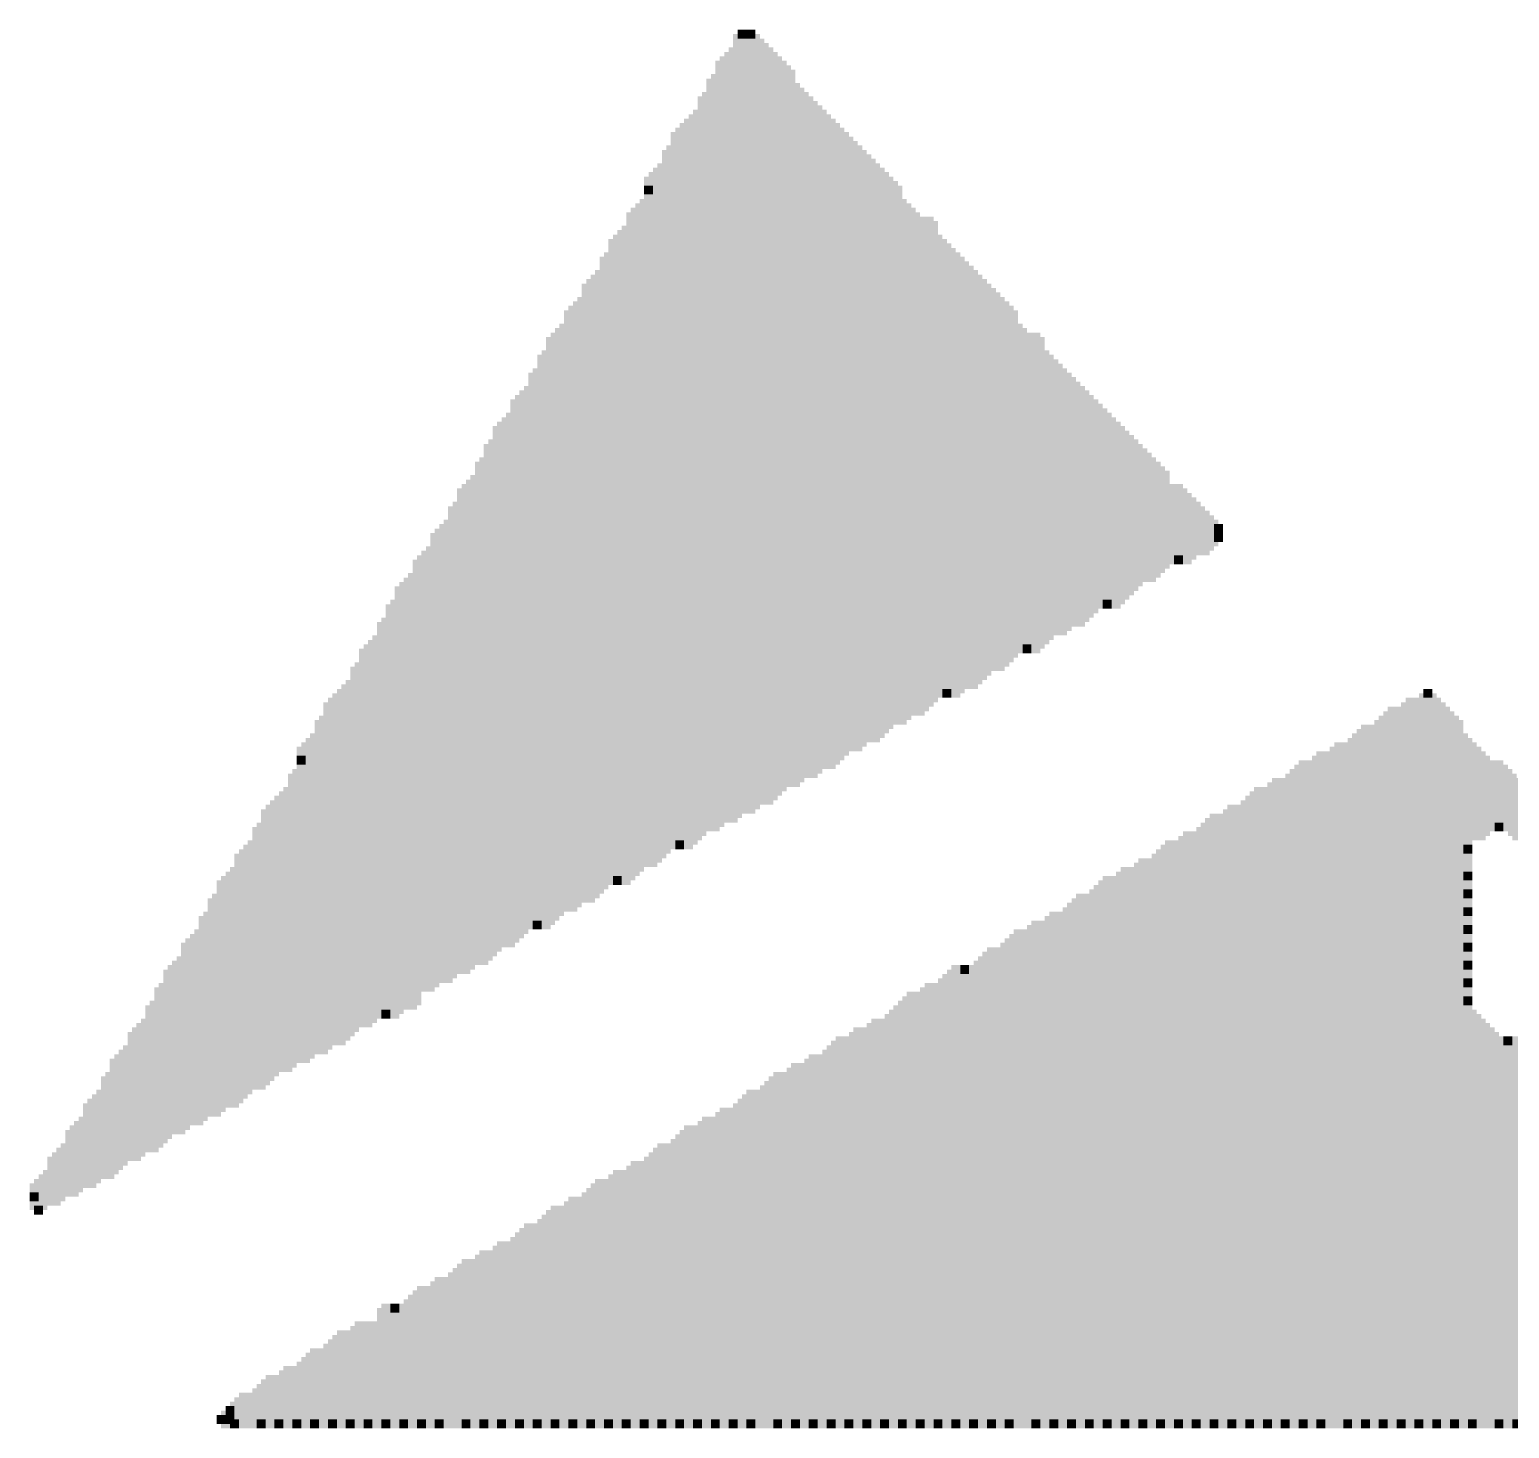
# Model space of a CAD drawing. Extents: x 0 to 100, y -6 to 78.
# Drawn here: x 29.502 to 33.723, y 28.232 to 32.22 of the extents above; entities that cross this region are included whole.
import ezdxf

# ---------------------------------------------------------------- set-up
doc = ezdxf.new("R2010")
doc.units = 0
doc.layers.add('PG_SILKSCREEN_BOTTOM', color=3, linetype='CONTINUOUS')

msp = doc.modelspace()

# ---------------------------------------------------------------- linework, layer by layer
at = {"layer": 'PG_SILKSCREEN_BOTTOM', "const_width": 0.0254}
for points in [[(31.5722, 32.2072), (31.5214, 32.2072)], [(31.5214, 32.2072), (31.5214, 29.972)], [(31.5468, 29.9974), (31.5468, 32.2072)], [(31.5722, 29.9974), (31.5722, 32.2072)], [(31.623, 32.1564), (31.496, 32.1564)], [(31.496, 32.1564), (31.496, 29.972)], [(31.5214, 32.1818), (31.5976, 32.1818)], [(31.5976, 32.1818), (31.5976, 30.0228)], [(31.623, 30.0228), (31.623, 32.1564)], [(31.6484, 32.131), (31.4706, 32.131)], [(31.4706, 32.131), (31.4706, 29.9466)], [(31.6484, 30.0482), (31.6484, 32.131)], [(31.6738, 32.0802), (31.4452, 32.0802)], [(31.4452, 32.0802), (31.4452, 29.9466)], [(31.4706, 32.1056), (31.6738, 32.1056)], [(31.6738, 32.1056), (31.6738, 30.0736)], [(31.7246, 32.0294), (31.4198, 32.0294)], [(31.4198, 32.0294), (31.4198, 29.9212)], [(31.4452, 32.0548), (31.6992, 32.0548)], [(31.6992, 32.0548), (31.6992, 30.0736)], [(31.7246, 30.099), (31.7246, 32.0294)], [(31.4198, 32.004), (31.75, 32.004)], [(31.75, 32.004), (31.75, 30.099)], [(31.8008, 31.9532), (31.369, 31.9532)], [(31.369, 31.9532), (31.369, 29.8958)], [(31.7754, 31.9786), (31.3944, 31.9786)], [(31.3944, 31.9786), (31.3944, 29.8958)], [(31.7754, 30.1244), (31.7754, 31.9786)], [(31.8008, 30.1244), (31.8008, 31.9532)], [(31.3436, 29.8958), (31.3436, 31.9278)], [(31.3436, 31.9278), (31.8262, 31.9278)], [(31.3436, 31.9024), (31.8516, 31.9024)], [(31.8262, 31.9278), (31.8262, 30.1498)], [(31.8516, 31.9024), (31.8516, 30.1752)], [(31.877, 31.877), (31.3182, 31.877)], [(31.3182, 31.877), (31.3182, 29.8704)], [(31.877, 30.1752), (31.877, 31.877)], [(31.9278, 31.8262), (31.2928, 31.8262)], [(31.2928, 31.8262), (31.2928, 29.845)], [(31.3182, 31.8516), (31.9024, 31.8516)], [(31.9024, 31.8516), (31.9024, 30.2006)], [(31.9278, 30.2006), (31.9278, 31.8262)], [(31.9532, 31.8008), (31.2674, 31.8008)], [(31.2674, 31.8008), (31.2674, 29.845)], [(31.9786, 31.7754), (31.2674, 31.7754)], [(31.2674, 31.7754), (31.2674, 31.75)], [(31.9532, 30.226), (31.9532, 31.8008)], [(31.9786, 30.2514), (31.9786, 31.7754)], [(31.2674, 31.75), (31.9786, 31.75)], [(32.0294, 31.6992), (31.2166, 31.6992)], [(31.2166, 31.6992), (31.2166, 29.7942)], [(32.004, 31.7246), (31.242, 31.7246)], [(31.242, 31.7246), (31.242, 29.8196)], [(32.004, 30.2514), (32.004, 31.7246)], [(32.0294, 30.2768), (32.0294, 31.6992)], [(32.0802, 31.6484), (31.1912, 31.6484)], [(31.1912, 31.6484), (31.1912, 29.7942)], [(31.2166, 31.6738), (32.0802, 31.6738)], [(32.0548, 30.2768), (32.0548, 31.6738)], [(32.0802, 31.6738), (32.0802, 30.3022)], [(31.1658, 29.7942), (31.1658, 31.623)], [(31.1658, 31.623), (32.1056, 31.623)], [(32.1056, 31.623), (32.1056, 30.3276)], [(32.1564, 31.5722), (31.1404, 31.5722)], [(31.1404, 31.5722), (31.1404, 29.7688)], [(32.131, 31.5976), (31.1658, 31.5976)], [(32.131, 30.3276), (32.131, 31.5976)], [(32.1564, 30.3276), (32.1564, 31.5722)], [(32.2072, 31.5214), (31.115, 31.5214)], [(31.115, 31.5214), (31.115, 29.7434)], [(31.1404, 31.5468), (32.1818, 31.5468)], [(32.1818, 31.5468), (32.1818, 30.353)], [(32.2072, 30.353), (32.2072, 31.5214)], [(32.2326, 31.496), (31.0896, 31.496)], [(31.0896, 31.496), (31.0896, 29.7434)], [(32.2326, 30.3784), (32.2326, 31.496)], [(32.2834, 31.4452), (31.0642, 31.4452)], [(31.0642, 31.4452), (31.0642, 29.718)], [(31.0896, 31.4706), (32.258, 31.4706)], [(32.258, 31.4706), (32.258, 30.4038)], [(32.2834, 30.4038), (32.2834, 31.4452)], [(32.3088, 31.4198), (31.0388, 31.4198)], [(31.0388, 31.4198), (31.0388, 29.718)], [(32.3088, 31.3944), (31.0388, 31.3944)], [(32.3088, 30.4292), (32.3088, 31.4198)], [(32.3342, 31.369), (31.0134, 31.369)], [(31.0134, 31.369), (31.0134, 29.6926)], [(32.3342, 30.4546), (32.3342, 31.369)], [(32.385, 31.3436), (30.988, 31.3436)], [(30.988, 31.3436), (30.988, 29.6672)], [(32.385, 31.3182), (30.988, 31.3182)], [(32.3596, 31.3436), (32.3596, 30.4546)], [(32.385, 30.4546), (32.385, 31.3436)], [(32.4104, 31.2928), (30.9626, 31.2928)], [(30.9626, 31.2928), (30.9626, 29.6672)], [(30.9626, 31.2674), (32.4358, 31.2674)], [(32.4104, 30.48), (32.4104, 31.2928)], [(32.4358, 31.2674), (32.4358, 30.5054)], [(30.9372, 29.6672), (30.9372, 31.242)], [(30.9372, 31.242), (32.4612, 31.242)], [(32.4612, 31.242), (32.4612, 30.5054)], [(32.512, 31.1912), (30.9118, 31.1912)], [(30.9118, 31.1912), (30.9118, 29.6418)], [(30.9372, 31.2166), (32.4866, 31.2166)], [(32.4866, 31.2166), (32.4866, 30.5308)], [(32.512, 30.5308), (32.512, 31.1912)], [(32.5374, 31.1658), (30.8864, 31.1658)], [(30.8864, 31.1658), (30.8864, 29.6164)], [(30.8864, 31.1404), (32.5628, 31.1404)], [(32.5374, 30.5562), (32.5374, 31.1658)], [(32.5628, 31.1404), (32.5628, 30.5816)], [(32.5882, 31.115), (30.861, 31.115)], [(30.861, 31.115), (30.861, 29.6164)], [(32.5882, 30.5816), (32.5882, 31.115)], [(30.8356, 29.591), (30.8356, 31.0896)], [(30.8356, 31.0896), (32.6136, 31.0896)], [(30.8356, 31.0642), (32.639, 31.0642)], [(32.6136, 31.0896), (32.6136, 30.5816)], [(32.639, 31.0642), (32.639, 30.607)], [(32.6644, 31.0388), (30.8102, 31.0388)], [(30.8102, 31.0388), (30.8102, 29.5656)], [(30.8102, 31.0134), (32.6898, 31.0134)], [(32.6644, 30.6324), (32.6644, 31.0388)], [(32.6898, 31.0134), (32.6898, 30.6578)], [(32.7152, 30.988), (30.7848, 30.988)], [(30.7848, 30.988), (30.7848, 29.5656)], [(32.7152, 30.6578), (32.7152, 30.988)], [(32.7406, 30.9372), (30.7594, 30.9372)], [(30.7594, 30.9372), (30.7594, 29.5402)], [(30.7848, 30.9626), (32.7406, 30.9626)], [(32.7406, 30.9626), (32.7406, 30.6832)], [(32.7914, 30.9118), (30.734, 30.9118)], [(30.734, 30.9118), (30.734, 29.5402)], [(30.734, 30.8864), (32.8168, 30.8864)], [(32.766, 30.9118), (32.766, 30.7086)], [(32.7914, 30.7086), (32.7914, 30.9118)], [(32.8168, 30.8864), (32.8168, 30.7086)], [(32.8422, 30.861), (30.7086, 30.861)], [(30.7086, 30.861), (30.7086, 29.5148)], [(32.8422, 30.734), (32.8422, 30.861)], [(32.893, 30.8102), (30.6832, 30.8102)], [(30.6832, 30.8102), (30.6832, 29.5148)], [(30.7086, 30.8356), (32.8676, 30.8356)], [(32.8676, 30.8356), (32.8676, 30.734)], [(32.893, 30.7594), (32.893, 30.8102)], [(30.6578, 29.4894), (30.6578, 30.7848)], [(30.6578, 30.7848), (32.893, 30.7848)], [(30.6578, 30.7594), (32.893, 30.7594)], [(32.8676, 30.734), (30.6324, 30.734)], [(30.6324, 30.734), (30.6324, 29.4894)], [(32.8168, 30.7086), (30.607, 30.7086)], [(30.607, 30.7086), (30.607, 29.4386)], [(32.7406, 30.6832), (30.607, 30.6832)], [(32.766, 30.7086), (32.7914, 30.7086)], [(30.5562, 29.4132), (30.5562, 30.6324)], [(30.5562, 30.6324), (32.6644, 30.6324)], [(30.5816, 29.4386), (30.5816, 30.6578)], [(30.5816, 30.6578), (32.7152, 30.6578)], [(32.639, 30.607), (30.5562, 30.607)], [(32.6136, 30.5816), (30.5308, 30.5816)], [(30.5308, 30.5816), (30.5308, 29.4132)], [(30.5308, 30.5562), (32.5374, 30.5562)], [(32.5628, 30.5816), (32.5882, 30.5816)], [(30.5054, 29.4132), (30.5054, 30.5308)], [(30.5054, 30.5308), (32.512, 30.5308)], [(32.4612, 30.5054), (30.5054, 30.5054)], [(30.48, 29.3878), (30.48, 30.48)], [(30.48, 30.48), (32.4104, 30.48)], [(30.4546, 29.3878), (30.4546, 30.4546)], [(30.4546, 30.4546), (32.385, 30.4546)], [(30.4546, 30.4292), (32.3088, 30.4292)], [(32.3596, 30.4546), (32.3342, 30.4546)], [(30.4292, 29.3624), (30.4292, 30.4038)], [(30.4292, 30.4038), (32.2834, 30.4038)], [(30.4292, 30.3784), (32.2326, 30.3784)], [(30.4038, 29.337), (30.4038, 30.353)], [(30.4038, 30.353), (32.2072, 30.353)], [(32.0802, 30.3022), (30.353, 30.3022)], [(30.353, 30.3022), (30.353, 29.3116)], [(30.3784, 29.337), (30.3784, 30.3276)], [(30.3784, 30.3276), (32.1564, 30.3276)], [(32.1056, 30.3276), (32.131, 30.3276)], [(33.4264, 28.2448), (33.4264, 30.3022)], [(33.4264, 30.3022), (33.528, 30.3022)], [(33.4518, 28.2448), (33.4518, 30.3022)], [(33.5026, 30.3276), (33.4772, 30.3276)], [(33.4772, 30.3276), (33.4772, 28.2448)], [(33.5026, 28.2448), (33.5026, 30.3276)], [(33.528, 30.3022), (33.528, 28.2448)], [(30.3276, 29.3116), (30.3276, 30.2514)], [(30.3276, 30.2514), (32.004, 30.2514)], [(30.353, 30.2768), (32.0548, 30.2768)], [(33.3502, 28.2448), (33.3502, 30.2514)], [(33.3502, 30.2514), (33.5788, 30.2514)], [(33.5534, 30.2768), (33.3756, 30.2768)], [(33.3756, 30.2768), (33.3756, 28.2448)], [(33.401, 30.2768), (33.401, 28.2448)], [(33.5534, 28.2448), (33.5534, 30.2768)], [(33.5788, 30.2514), (33.5788, 28.2448)], [(30.3276, 30.226), (31.9532, 30.226)], [(33.5788, 30.226), (33.2994, 30.226)], [(33.2994, 30.226), (33.2994, 28.2448)], [(33.3248, 28.2448), (33.3248, 30.226)], [(30.2768, 29.2862), (30.2768, 30.1752)], [(30.2768, 30.1752), (31.877, 30.1752)], [(30.3022, 29.2862), (30.3022, 30.2006)], [(30.3022, 30.2006), (31.9278, 30.2006)], [(33.6296, 30.1752), (33.2232, 30.1752)], [(33.2232, 30.1752), (33.2232, 28.2448)], [(33.2486, 28.2448), (33.2486, 30.1752)], [(33.6042, 30.2006), (33.274, 30.2006)], [(33.274, 30.2006), (33.274, 28.2448)], [(33.6042, 28.2448), (33.6042, 30.2006)], [(33.6296, 29.9212), (33.6296, 30.1752)], [(31.8262, 30.1498), (30.2768, 30.1498)], [(30.2768, 30.1498), (30.2768, 30.1244)], [(30.2768, 30.1244), (31.8008, 30.1244)], [(33.7058, 30.1244), (33.1216, 30.1244)], [(33.1216, 30.1244), (33.1216, 28.2448)], [(33.147, 28.2448), (33.147, 30.1244)], [(33.655, 30.1498), (33.1724, 30.1498)], [(33.1724, 30.1498), (33.1724, 28.2448)], [(33.1978, 28.2448), (33.1978, 30.1498)], [(33.655, 29.9212), (33.655, 30.1498)], [(33.6804, 30.1244), (33.6804, 29.9466)], [(33.7058, 29.9466), (33.7058, 30.1244)], [(31.75, 30.099), (30.2514, 30.099)], [(30.2514, 30.099), (30.2514, 29.2608)], [(33.7312, 30.099), (33.0962, 30.099)], [(33.0962, 30.099), (33.0962, 28.2448)], [(33.7312, 29.9212), (33.7312, 30.099)], [(30.226, 29.2608), (30.226, 30.0482)], [(30.226, 30.0482), (31.6484, 30.0482)], [(31.6992, 30.0736), (30.2514, 30.0736)], [(33.782, 30.0482), (32.9946, 30.0482)], [(32.9946, 30.0482), (32.9946, 28.2448)], [(33.02, 28.2448), (33.02, 30.0482)], [(33.7566, 30.0736), (33.0454, 30.0736)], [(33.0454, 30.0736), (33.0454, 28.2448)], [(33.0708, 28.2448), (33.0708, 30.0736)], [(30.1752, 29.21), (30.1752, 29.9974)], [(30.1752, 29.9974), (31.5722, 29.9974)], [(30.2006, 29.2354), (30.2006, 30.0228)], [(30.2006, 30.0228), (31.623, 30.0228)], [(33.8328, 29.9974), (32.9184, 29.9974)], [(32.9184, 29.9974), (32.9184, 28.2448)], [(32.9438, 28.2448), (32.9438, 29.9974)], [(32.9692, 28.2448), (32.9692, 30.0228)], [(32.9692, 30.0228), (33.8074, 30.0228)], [(31.5214, 29.972), (30.1752, 29.972)], [(33.8582, 29.972), (32.8676, 29.972)], [(32.8676, 29.972), (32.8676, 28.2448)], [(32.893, 28.2448), (32.893, 29.972)], [(31.4706, 29.9466), (30.1498, 29.9466)], [(30.1498, 29.9466), (30.1498, 29.21)], [(31.4198, 29.9212), (30.1498, 29.9212)], [(32.7914, 28.2448), (32.7914, 29.9212)], [(32.7914, 29.9212), (33.655, 29.9212)], [(32.8168, 28.2448), (32.8168, 29.9212)], [(33.8836, 29.9466), (32.8422, 29.9466)], [(32.8422, 29.9466), (32.8422, 28.2448)], [(33.6804, 29.9466), (33.7058, 29.9466)], [(33.9344, 29.9212), (33.7312, 29.9212)], [(31.3182, 29.8704), (30.099, 29.8704)], [(30.099, 29.8704), (30.099, 29.1592)], [(31.3944, 29.8958), (30.1244, 29.8958)], [(30.1244, 29.8958), (30.1244, 29.1846)], [(31.369, 29.8958), (31.3436, 29.8958)], [(32.7152, 28.2448), (32.7152, 29.8704)], [(32.7152, 29.8704), (33.6042, 29.8704)], [(33.6042, 29.8958), (32.7406, 29.8958)], [(32.7406, 29.8958), (32.7406, 28.2448)], [(32.766, 29.8958), (32.766, 28.2448)], [(33.6042, 29.8704), (33.6042, 29.8958)], [(31.2928, 29.845), (30.099, 29.845)], [(33.6042, 29.845), (32.6644, 29.845)], [(32.6644, 29.845), (32.6644, 28.2448)], [(32.6898, 28.2448), (32.6898, 29.845)], [(31.2166, 29.7942), (30.0482, 29.7942)], [(30.0482, 29.7942), (30.0482, 29.1338)], [(31.242, 29.8196), (30.0736, 29.8196)], [(30.0736, 29.8196), (30.0736, 29.1592)], [(31.1912, 29.7942), (31.1658, 29.7942)], [(32.5628, 28.2448), (32.5628, 29.7942)], [(32.5628, 29.7942), (33.6042, 29.7942)], [(32.5882, 29.7942), (32.5882, 28.2448)], [(33.6042, 29.8196), (32.6136, 29.8196)], [(32.6136, 29.8196), (32.6136, 28.2448)], [(32.639, 28.2448), (32.639, 29.8196)], [(33.6042, 29.7942), (33.6042, 29.8196)], [(31.115, 29.7434), (30.0228, 29.7434)], [(30.0228, 29.7434), (30.0228, 29.1338)], [(31.1404, 29.7688), (30.0482, 29.7688)], [(32.4866, 28.2448), (32.4866, 29.7434)], [(32.4866, 29.7434), (33.6042, 29.7434)], [(32.512, 28.2448), (32.512, 29.7434)], [(33.6042, 29.7688), (32.5374, 29.7688)], [(32.5374, 29.7688), (32.5374, 28.2448)], [(33.6042, 29.7434), (33.6042, 29.7688)], [(31.0642, 29.718), (30.0228, 29.718)], [(33.6042, 29.718), (32.4612, 29.718)], [(32.4612, 29.718), (32.4612, 28.2448)], [(33.6042, 29.6926), (33.6042, 29.718)], [(31.0134, 29.6926), (29.9974, 29.6926)], [(29.9974, 29.6926), (29.9974, 29.1084)], [(30.988, 29.6672), (29.9974, 29.6672)], [(30.9626, 29.6672), (30.9372, 29.6672)], [(33.6042, 29.6672), (32.3596, 29.6672)], [(32.3596, 29.6672), (32.3596, 28.2448)], [(32.385, 28.2448), (32.385, 29.6672)], [(32.4104, 28.2448), (32.4104, 29.6926)], [(32.4104, 29.6926), (33.6042, 29.6926)], [(32.4358, 29.6926), (32.4358, 28.2448)], [(33.6042, 29.6418), (33.6042, 29.6672)], [(30.8864, 29.6164), (29.9466, 29.6164)], [(29.9466, 29.6164), (29.9466, 29.083)], [(30.9118, 29.6418), (29.972, 29.6418)], [(29.972, 29.6418), (29.972, 29.1084)], [(33.6042, 29.6164), (32.2834, 29.6164)], [(32.2834, 29.6164), (32.2834, 28.2448)], [(32.3088, 28.2448), (32.3088, 29.6418)], [(32.3088, 29.6418), (33.6042, 29.6418)], [(32.3342, 28.2448), (32.3342, 29.6418)], [(33.6042, 29.591), (33.6042, 29.6164)], [(29.9466, 29.591), (30.8356, 29.591)], [(32.2326, 28.2448), (32.2326, 29.591)], [(32.2326, 29.591), (33.6042, 29.591)], [(32.258, 29.591), (32.258, 28.2448)], [(30.7594, 29.5402), (29.8958, 29.5402)], [(29.8958, 29.5402), (29.8958, 29.0576)], [(30.8102, 29.5656), (29.9212, 29.5656)], [(29.9212, 29.5656), (29.9212, 29.083)], [(32.131, 28.2448), (32.131, 29.5402)], [(32.131, 29.5402), (33.6042, 29.5402)], [(32.1818, 29.5402), (32.1564, 29.5402)], [(32.1564, 29.5402), (32.1564, 28.2448)], [(32.1818, 28.2448), (32.1818, 29.5402)], [(33.6042, 29.5656), (32.2072, 29.5656)], [(32.2072, 29.5656), (32.2072, 28.2448)], [(33.6042, 29.5402), (33.6042, 29.5656)], [(30.7086, 29.5148), (29.8958, 29.5148)], [(33.6042, 29.5148), (32.1056, 29.5148)], [(32.1056, 29.5148), (32.1056, 28.2448)], [(33.6042, 29.4894), (33.6042, 29.5148)], [(29.8704, 29.0322), (29.8704, 29.4894)], [(29.8704, 29.4894), (30.6578, 29.4894)], [(30.607, 29.464), (29.8704, 29.464)], [(33.6042, 29.464), (32.004, 29.464)], [(32.004, 29.464), (32.004, 28.2448)], [(32.0294, 29.464), (32.0294, 28.2448)], [(32.0548, 28.2448), (32.0548, 29.4894)], [(32.0548, 29.4894), (33.6042, 29.4894)], [(32.0802, 28.2448), (32.0802, 29.4894)], [(33.6042, 29.4386), (33.6042, 29.464)], [(30.607, 29.4386), (29.845, 29.4386)], [(29.845, 29.4386), (29.845, 29.0322)], [(29.845, 29.4132), (30.5562, 29.4132)], [(30.5308, 29.4132), (30.5054, 29.4132)], [(31.9532, 28.2448), (31.9532, 29.4132)], [(31.9532, 29.4132), (33.6296, 29.4132)], [(31.9786, 28.2448), (31.9786, 29.4386)], [(31.9786, 29.4386), (33.6042, 29.4386)], [(33.6296, 29.4132), (33.6296, 28.2448)], [(29.8196, 29.0068), (29.8196, 29.3878)], [(29.8196, 29.3878), (30.48, 29.3878)], [(33.655, 29.3878), (31.9024, 29.3878)], [(31.9024, 29.3878), (31.9024, 28.2448)], [(31.9278, 29.3878), (31.9278, 28.2448)], [(33.655, 28.2448), (33.655, 29.3878)], [(29.7942, 29.0068), (29.7942, 29.3624)], [(29.7942, 29.3624), (30.4292, 29.3624)], [(29.7942, 29.337), (30.4038, 29.337)], [(34.036, 29.337), (31.8008, 29.337)], [(31.8008, 29.337), (31.8008, 28.2448)], [(31.8262, 28.2448), (31.8262, 29.337)], [(33.6804, 29.3624), (31.8516, 29.3624)], [(31.8516, 29.3624), (31.8516, 28.2448)], [(31.877, 28.2448), (31.877, 29.3624)], [(33.6804, 28.2448), (33.6804, 29.3624)], [(33.7312, 29.337), (33.7058, 29.337)], [(33.7058, 29.337), (33.7058, 28.2448)], [(33.7312, 28.2448), (33.7312, 29.337)], [(29.7434, 28.956), (29.7434, 29.2862)], [(29.7434, 29.2862), (30.3022, 29.2862)], [(30.353, 29.3116), (29.7688, 29.3116)], [(29.7688, 29.3116), (29.7688, 28.9814)], [(34.0106, 29.2862), (31.7246, 29.2862)], [(31.7246, 29.2862), (31.7246, 28.2448)], [(31.75, 28.2448), (31.75, 29.2862)], [(31.7754, 28.2448), (31.7754, 29.3116)], [(31.7754, 29.3116), (34.036, 29.3116)], [(30.2514, 29.2608), (29.7434, 29.2608)], [(31.6738, 28.2448), (31.6738, 29.2608)], [(31.6738, 29.2608), (34.0106, 29.2608)], [(31.6992, 29.2608), (31.6992, 28.2448)], [(29.718, 28.956), (29.718, 29.2354)], [(29.718, 29.2354), (30.2006, 29.2354)], [(29.718, 29.21), (30.1752, 29.21)], [(31.5976, 28.2448), (31.5976, 29.21)], [(31.5976, 29.21), (34.0106, 29.21)], [(34.0106, 29.2354), (31.623, 29.2354)], [(31.623, 29.2354), (31.623, 28.2448)], [(31.6484, 28.2448), (31.6484, 29.2354)], [(30.099, 29.1592), (29.6672, 29.1592)], [(29.6672, 29.1592), (29.6672, 28.9306)], [(30.1244, 29.1846), (29.6926, 29.1846)], [(29.6926, 29.1846), (29.6926, 28.9306)], [(31.5214, 28.2448), (31.5214, 29.1592)], [(31.5214, 29.1592), (34.0106, 29.1592)], [(34.0106, 29.1846), (31.5468, 29.1846)], [(31.5468, 29.1846), (31.5468, 28.2448)], [(31.5722, 28.2448), (31.5722, 29.1846)], [(30.0482, 29.1338), (29.6672, 29.1338)], [(34.0106, 29.1338), (31.4706, 29.1338)], [(31.4706, 29.1338), (31.4706, 28.2448)], [(31.496, 29.1338), (31.496, 28.2448)], [(29.9466, 29.083), (29.6164, 29.083)], [(29.6164, 29.083), (29.6164, 28.9052)], [(29.9974, 29.1084), (29.6418, 29.1084)], [(29.6418, 29.1084), (29.6418, 28.9052)], [(34.036, 29.083), (31.369, 29.083)], [(31.369, 29.083), (31.369, 28.2448)], [(31.3944, 29.083), (31.3944, 28.2448)], [(31.4198, 28.2448), (31.4198, 29.1084)], [(31.4198, 29.1084), (34.0106, 29.1084)], [(31.4452, 28.2448), (31.4452, 29.1084)], [(29.591, 28.8798), (29.591, 29.0322)], [(29.591, 29.0322), (29.8704, 29.0322)], [(29.8958, 29.0576), (29.6164, 29.0576)], [(34.036, 29.0322), (31.2928, 29.0322)], [(31.2928, 29.0322), (31.2928, 28.2448)], [(31.3182, 28.2448), (31.3182, 29.0322)], [(31.3436, 28.2448), (31.3436, 29.0576)], [(31.3436, 29.0576), (34.036, 29.0576)], [(29.5656, 28.8798), (29.5656, 29.0068)], [(29.5656, 29.0068), (29.8196, 29.0068)], [(34.036, 29.0068), (31.2674, 29.0068)], [(31.2674, 29.0068), (31.2674, 28.2448)], [(29.5402, 28.8544), (29.5402, 28.956)], [(29.5402, 28.956), (29.7434, 28.956)], [(29.7688, 28.9814), (29.5656, 28.9814)], [(34.0868, 28.956), (31.1658, 28.956)], [(31.1658, 28.956), (31.1658, 28.2448)], [(31.1912, 28.956), (31.1912, 28.2448)], [(31.2166, 28.2448), (31.2166, 28.9814)], [(31.2166, 28.9814), (34.0614, 28.9814)], [(31.242, 28.2448), (31.242, 28.9814)], [(29.6926, 28.9306), (29.5148, 28.9306)], [(29.5148, 28.9306), (29.5148, 28.8544)], [(29.6418, 28.9052), (29.5148, 28.9052)], [(29.5148, 28.9052), (29.5148, 28.8798)], [(31.0896, 28.2448), (31.0896, 28.9052)], [(31.0896, 28.9052), (34.163, 28.9052)], [(34.1376, 28.9306), (31.115, 28.9306)], [(31.115, 28.9306), (31.115, 28.2448)], [(31.1404, 28.2448), (31.1404, 28.9306)], [(29.5148, 28.8798), (29.591, 28.8798)], [(34.2138, 28.8798), (31.0388, 28.8798)], [(31.0388, 28.8798), (31.0388, 28.2448)], [(31.0642, 28.2448), (31.0642, 28.8798)], [(29.5148, 28.8544), (29.5402, 28.8544)], [(30.9626, 28.2448), (30.9626, 28.829)], [(30.9626, 28.829), (34.7726, 28.829)], [(34.2646, 28.8544), (30.988, 28.8544)], [(30.988, 28.8544), (30.988, 28.2448)], [(31.0134, 28.2448), (31.0134, 28.8544)], [(30.8864, 28.2448), (30.8864, 28.7782)], [(30.8864, 28.7782), (34.8742, 28.7782)], [(34.798, 28.8036), (30.9118, 28.8036)], [(30.9118, 28.8036), (30.9118, 28.2448)], [(30.9372, 28.8036), (30.9372, 28.2448)], [(38.7858, 28.7528), (30.8356, 28.7528)], [(30.8356, 28.7528), (30.8356, 28.2448)], [(30.861, 28.2448), (30.861, 28.7528)], [(30.734, 28.2448), (30.734, 28.702)], [(30.734, 28.702), (38.8112, 28.702)], [(30.7594, 28.702), (30.7594, 28.2448)], [(38.7858, 28.7274), (30.7848, 28.7274)], [(30.7848, 28.7274), (30.7848, 28.2448)], [(30.8102, 28.2448), (30.8102, 28.7274)], [(38.8366, 28.6512), (30.6578, 28.6512)], [(30.6578, 28.6512), (30.6578, 28.2448)], [(30.6832, 28.2448), (30.6832, 28.6512)], [(38.8366, 28.6766), (30.7086, 28.6766)], [(30.7086, 28.6766), (30.7086, 28.2448)], [(38.862, 28.6258), (30.607, 28.6258)], [(30.607, 28.6258), (30.607, 28.2448)], [(30.6324, 28.2448), (30.6324, 28.6258)], [(30.5054, 28.2448), (30.5054, 28.575)], [(30.5054, 28.575), (38.8874, 28.575)], [(30.5562, 28.575), (30.5308, 28.575)], [(30.5308, 28.575), (30.5308, 28.2448)], [(30.5562, 28.2448), (30.5562, 28.575)], [(38.862, 28.6004), (30.5816, 28.6004)], [(30.5816, 28.6004), (30.5816, 28.2448)], [(38.9128, 28.5242), (30.4292, 28.5242)], [(30.4292, 28.5242), (30.4292, 28.2448)], [(30.4546, 28.2448), (30.4546, 28.5242)], [(30.48, 28.5242), (30.48, 28.2448)], [(30.5054, 28.5496), (38.9128, 28.5496)], [(38.9382, 28.4988), (30.3784, 28.4988)], [(30.3784, 28.4988), (30.3784, 28.2448)], [(30.4038, 28.2448), (30.4038, 28.4988)], [(38.9636, 28.448), (30.3022, 28.448)], [(30.3022, 28.448), (30.3022, 28.2448)], [(30.3276, 28.2448), (30.3276, 28.448)], [(30.353, 28.2448), (30.353, 28.4734)], [(30.353, 28.4734), (38.9382, 28.4734)], [(38.989, 28.3972), (30.226, 28.3972)], [(30.226, 28.3972), (30.226, 28.2448)], [(30.2514, 28.3972), (30.2514, 28.2448)], [(30.2768, 28.2448), (30.2768, 28.4226)], [(30.2768, 28.4226), (38.989, 28.4226)], [(39.0144, 28.3718), (30.1752, 28.3718)], [(30.1752, 28.3718), (30.1752, 28.2448)], [(30.2006, 28.2448), (30.2006, 28.3718)], [(30.099, 28.2448), (30.099, 28.321)], [(30.099, 28.321), (39.0398, 28.321)], [(30.1244, 28.2448), (30.1244, 28.321)], [(30.1498, 28.2448), (30.1498, 28.3464)], [(30.1498, 28.3464), (39.0144, 28.3464)], [(39.0652, 28.2702), (30.0482, 28.2702)], [(30.0482, 28.2702), (30.0482, 28.2448)], [(39.0652, 28.2956), (30.0736, 28.2956)], [(30.0736, 28.2956), (30.0736, 28.2448)], [(30.0482, 28.2448), (39.0652, 28.2448)], [(30.0736, 28.2448), (30.099, 28.2448)], [(30.1752, 28.2448), (30.1498, 28.2448)], [(30.226, 28.2448), (30.2006, 28.2448)], [(30.2514, 28.2448), (30.2768, 28.2448)], [(30.3022, 28.2448), (30.3276, 28.2448)], [(30.3784, 28.2448), (30.353, 28.2448)], [(30.4292, 28.2448), (30.4038, 28.2448)], [(30.48, 28.2448), (30.4546, 28.2448)], [(30.5308, 28.2448), (30.5054, 28.2448)], [(30.5816, 28.2448), (30.5562, 28.2448)], [(30.607, 28.2448), (30.6324, 28.2448)], [(30.6578, 28.2448), (30.6832, 28.2448)], [(30.7594, 28.2448), (30.734, 28.2448)], [(30.7848, 28.2448), (30.8102, 28.2448)], [(30.8356, 28.2448), (30.861, 28.2448)], [(30.9118, 28.2448), (30.8864, 28.2448)], [(30.9372, 28.2448), (30.9626, 28.2448)], [(30.988, 28.2448), (31.0134, 28.2448)], [(31.0388, 28.2448), (31.0642, 28.2448)], [(31.115, 28.2448), (31.0896, 28.2448)], [(31.1658, 28.2448), (31.1404, 28.2448)], [(31.1912, 28.2448), (31.2166, 28.2448)], [(31.2674, 28.2448), (31.242, 28.2448)], [(31.2928, 28.2448), (31.3182, 28.2448)], [(31.369, 28.2448), (31.3436, 28.2448)], [(31.3944, 28.2448), (31.4198, 28.2448)], [(31.4706, 28.2448), (31.4452, 28.2448)], [(31.496, 28.2448), (31.5214, 28.2448)], [(31.5468, 28.2448), (31.5722, 28.2448)], [(31.623, 28.2448), (31.6484, 28.2448)], [(31.6992, 28.2448), (31.6738, 28.2448)], [(31.7246, 28.2448), (31.75, 28.2448)], [(31.8008, 28.2448), (31.7754, 28.2448)], [(31.8516, 28.2448), (31.8262, 28.2448)], [(31.9024, 28.2448), (31.877, 28.2448)], [(31.9278, 28.2448), (31.9532, 28.2448)], [(32.004, 28.2448), (31.9786, 28.2448)], [(32.0294, 28.2448), (32.0548, 28.2448)], [(32.1056, 28.2448), (32.0802, 28.2448)], [(32.1564, 28.2448), (32.131, 28.2448)], [(32.2072, 28.2448), (32.1818, 28.2448)], [(32.258, 28.2448), (32.2326, 28.2448)], [(32.2834, 28.2448), (32.3088, 28.2448)], [(32.3596, 28.2448), (32.385, 28.2448)], [(32.4358, 28.2448), (32.4104, 28.2448)], [(32.4612, 28.2448), (32.4866, 28.2448)], [(32.5374, 28.2448), (32.512, 28.2448)], [(32.5882, 28.2448), (32.5628, 28.2448)], [(32.6136, 28.2448), (32.639, 28.2448)], [(32.6644, 28.2448), (32.6898, 28.2448)], [(32.7406, 28.2448), (32.7152, 28.2448)], [(32.766, 28.2448), (32.7914, 28.2448)], [(32.8422, 28.2448), (32.8168, 28.2448)], [(32.8676, 28.2448), (32.893, 28.2448)], [(32.9184, 28.2448), (32.9438, 28.2448)], [(32.9946, 28.2448), (32.9692, 28.2448)], [(33.0454, 28.2448), (33.02, 28.2448)], [(33.0962, 28.2448), (33.0708, 28.2448)], [(33.1216, 28.2448), (33.147, 28.2448)], [(33.1724, 28.2448), (33.1978, 28.2448)], [(33.274, 28.2448), (33.2486, 28.2448)], [(33.2994, 28.2448), (33.3248, 28.2448)], [(33.3756, 28.2448), (33.3502, 28.2448)], [(33.401, 28.2448), (33.4264, 28.2448)], [(33.4772, 28.2448), (33.4518, 28.2448)], [(33.528, 28.2448), (33.5026, 28.2448)], [(33.5788, 28.2448), (33.5534, 28.2448)], [(33.6296, 28.2448), (33.6042, 28.2448)], [(33.7058, 28.2448), (33.6804, 28.2448)], [(33.7566, 28.2448), (33.7312, 28.2448)]]:
    msp.add_lwpolyline(points, dxfattribs=at)

doc.saveas('drawing.dxf')
